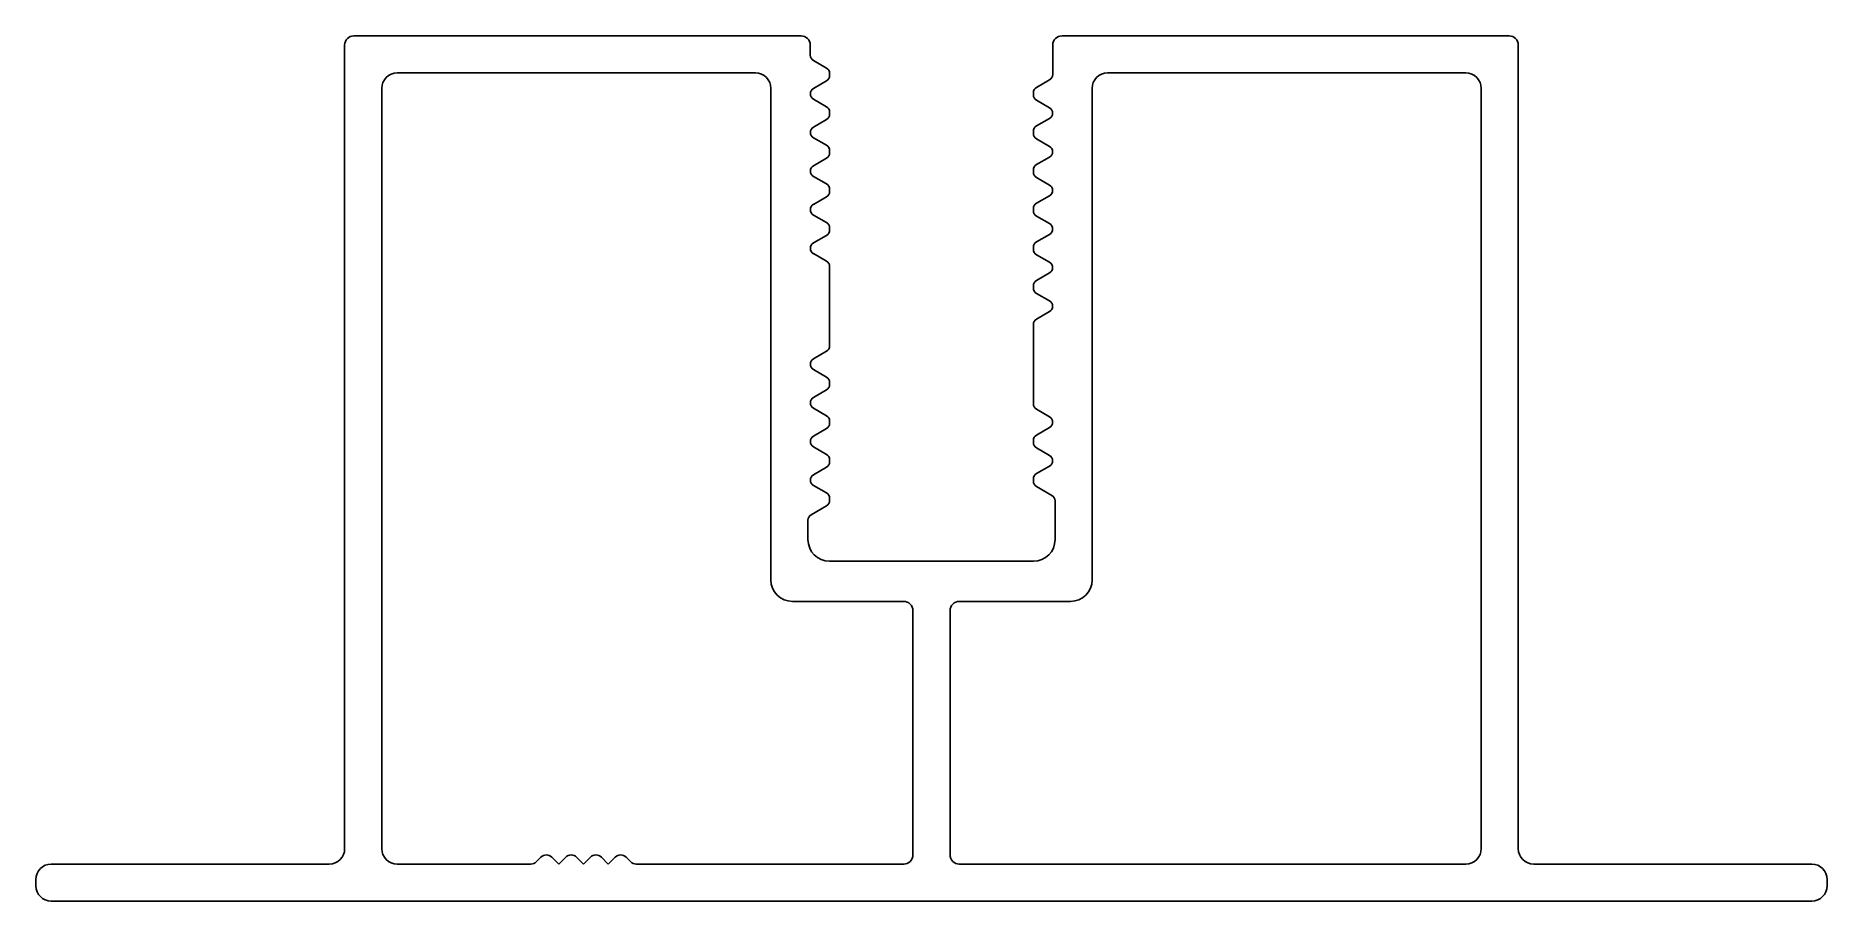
# Model space of a CAD drawing. Extents: x 2639.7 to 2697.7, y 1335 to 1363.
import ezdxf

# ---------------------------------------------------------------- set-up
doc = ezdxf.new("R2010")
doc.units = 0
doc.layers.get('0').update_dxf_attribs({"linetype": 'CONTINUOUS'})

msp = doc.modelspace()

# ---------------------------------------------------------------- linework, layer by layer
for p, q in [((2649.67, 1362.698), (2649.67, 1336.698)), ((2664.446, 1362.998), (2649.97, 1362.998)), ((2664.746, 1362.374), (2664.746, 1362.698)), ((2672.596, 1362.698), (2672.596, 1361.749)), ((2687.371, 1362.998), (2672.896, 1362.998)), ((2687.671, 1336.698), (2687.671, 1362.698)), ((2665.271, 1361.956), (2664.846, 1362.201)), ((2650.87, 1336.698), (2650.87, 1361.298)), ((2651.37, 1361.798), (2662.97, 1361.798)), ((2663.47, 1361.298), (2663.47, 1345.398)), ((2664.848, 1361.296), (2665.271, 1361.54)), ((2665.371, 1361.714), (2665.371, 1361.783)), ((2672.496, 1361.576), (2672.071, 1361.331)), ((2673.871, 1345.398), (2673.871, 1361.298)), ((2674.371, 1361.798), (2685.971, 1361.798)), ((2686.471, 1361.298), (2686.471, 1336.698)), ((2665.271, 1360.706), (2664.848, 1360.95)), ((2671.971, 1361.158), (2671.971, 1361.089)), ((2672.071, 1360.915), (2672.493, 1360.671)), ((2664.848, 1360.046), (2665.271, 1360.29)), ((2665.371, 1360.464), (2665.371, 1360.533)), ((2672.493, 1360.325), (2672.071, 1360.081)), ((2665.271, 1359.456), (2664.848, 1359.7)), ((2671.971, 1359.908), (2671.971, 1359.839)), ((2672.071, 1359.665), (2672.493, 1359.421)), ((2664.848, 1358.796), (2665.271, 1359.04)), ((2665.371, 1359.214), (2665.371, 1359.283)), ((2672.493, 1359.075), (2672.071, 1358.831)), ((2665.271, 1358.206), (2664.848, 1358.45)), ((2671.971, 1358.658), (2671.971, 1358.589)), ((2672.071, 1358.415), (2672.493, 1358.171)), ((2664.848, 1357.546), (2665.271, 1357.79)), ((2665.371, 1357.964), (2665.371, 1358.033)), ((2672.493, 1357.825), (2672.071, 1357.581)), ((2671.971, 1357.408), (2671.971, 1357.339)), ((2665.271, 1356.956), (2664.848, 1357.2)), ((2665.371, 1356.714), (2665.371, 1356.783)), ((2672.071, 1357.165), (2672.493, 1356.921)), ((2664.848, 1356.296), (2665.271, 1356.54)), ((2671.971, 1356.158), (2671.971, 1356.089)), ((2672.493, 1356.575), (2672.071, 1356.331)), ((2665.271, 1355.706), (2664.848, 1355.95)), ((2665.371, 1352.964), (2665.371, 1355.533)), ((2672.071, 1355.915), (2672.493, 1355.671)), ((2671.971, 1354.908), (2671.971, 1354.839)), ((2672.493, 1355.325), (2672.071, 1355.081)), ((2672.071, 1354.665), (2672.493, 1354.421)), ((2672.493, 1354.075), (2672.071, 1353.831)), ((2671.971, 1353.658), (2671.971, 1351.089)), ((2664.848, 1352.546), (2665.271, 1352.79)), ((2665.271, 1351.956), (2664.848, 1352.2)), ((2664.848, 1351.296), (2665.271, 1351.54)), ((2665.371, 1351.714), (2665.371, 1351.783)), ((2665.271, 1350.706), (2664.848, 1350.95)), ((2672.071, 1350.915), (2672.493, 1350.671)), ((2664.848, 1350.046), (2665.271, 1350.29)), ((2665.371, 1350.464), (2665.371, 1350.533)), ((2672.493, 1350.325), (2672.071, 1350.081)), ((2665.271, 1349.456), (2664.848, 1349.7)), ((2671.971, 1349.908), (2671.971, 1349.839)), ((2665.371, 1349.214), (2665.371, 1349.283)), ((2672.071, 1349.665), (2672.493, 1349.421)), ((2664.848, 1348.796), (2665.271, 1349.04)), ((2671.971, 1348.658), (2671.971, 1348.589)), ((2672.493, 1349.075), (2672.071, 1348.831)), ((2665.271, 1348.206), (2664.848, 1348.45)), ((2665.371, 1347.964), (2665.371, 1348.033)), ((2672.071, 1348.415), (2672.571, 1348.127)), ((2672.671, 1347.953), (2672.671, 1346.698)), ((2664.771, 1347.502), (2665.271, 1347.79)), ((2664.671, 1346.698), (2664.671, 1347.328)), ((2671.971, 1345.998), (2665.371, 1345.998)), ((2664.17, 1344.698), (2667.771, 1344.698)), ((2669.571, 1344.698), (2673.171, 1344.698)), ((2668.071, 1344.398), (2668.071, 1336.498)), ((2669.271, 1336.498), (2669.271, 1344.398)), ((2656.025, 1336.422), (2655.875, 1336.271)), ((2656.603, 1336.198), (2656.379, 1336.422)), ((2656.827, 1336.422), (2656.603, 1336.198)), ((2657.404, 1336.198), (2657.18, 1336.422)), ((2657.628, 1336.422), (2657.404, 1336.198)), ((2658.205, 1336.198), (2657.981, 1336.422)), ((2658.429, 1336.422), (2658.205, 1336.198)), ((2658.933, 1336.271), (2658.782, 1336.422)), ((2649.17, 1336.198), (2640.17, 1336.198)), ((2655.698, 1336.198), (2651.37, 1336.198)), ((2667.771, 1336.198), (2659.11, 1336.198)), ((2685.971, 1336.198), (2669.571, 1336.198)), ((2697.171, 1336.198), (2688.171, 1336.198)), ((2639.67, 1335.698), (2639.67, 1335.498)), ((2697.671, 1335.498), (2697.671, 1335.698)), ((2640.17, 1334.998), (2697.171, 1334.998))]:
    msp.add_line(p, q)
for centre, radius, start, end in [((2649.97, 1362.698), 0.3, 90, 180), ((2664.446, 1362.698), 0.3, 0, 90), ((2672.896, 1362.698), 0.3, 90, 180), ((2687.371, 1362.698), 0.3, 0, 90), ((2664.946, 1362.374), 0.2, 180, 240), ((2665.171, 1361.783), 0.2, 0, 60), ((2651.37, 1361.298), 0.5, 90, 180), ((2662.97, 1361.298), 0.5, 0, 90), ((2664.948, 1361.123), 0.2, 120, 240), ((2665.171, 1361.714), 0.2, 300, 360), ((2672.171, 1361.158), 0.2, 120, 180), ((2672.396, 1361.749), 0.2, 300, 360), ((2674.371, 1361.298), 0.5, 90, 180), ((2685.971, 1361.298), 0.5, 0, 90), ((2665.171, 1360.533), 0.2, 0, 60), ((2672.171, 1361.089), 0.2, 180, 240), ((2665.171, 1360.464), 0.2, 300, 360), ((2672.393, 1360.498), 0.2, 300, 60), ((2664.948, 1359.873), 0.2, 120, 240), ((2672.171, 1359.908), 0.2, 120, 180), ((2672.171, 1359.839), 0.2, 180, 240), ((2665.171, 1359.283), 0.2, 0, 60), ((2665.171, 1359.214), 0.2, 300, 360), ((2672.393, 1359.248), 0.2, 300, 60), ((2664.948, 1358.623), 0.2, 120, 240), ((2672.171, 1358.658), 0.2, 120, 180), ((2672.171, 1358.589), 0.2, 180, 240), ((2665.171, 1358.033), 0.2, 0, 60), ((2665.171, 1357.964), 0.2, 300, 0), ((2672.393, 1357.998), 0.2, 300, 60), ((2664.948, 1357.373), 0.2, 120, 240), ((2672.171, 1357.408), 0.2, 120, 180), ((2672.171, 1357.339), 0.2, 180, 240), ((2665.171, 1356.783), 0.2, 0, 60), ((2665.171, 1356.714), 0.2, 300, 360), ((2672.393, 1356.748), 0.2, 300, 60), ((2664.948, 1356.123), 0.2, 120, 240), ((2672.171, 1356.158), 0.2, 120, 180), ((2672.171, 1356.089), 0.2, 180, 240), ((2665.171, 1355.533), 0.2, 0, 60), ((2672.393, 1355.498), 0.2, 300, 60), ((2672.171, 1354.908), 0.2, 120, 180), ((2672.171, 1354.839), 0.2, 180, 240), ((2672.393, 1354.248), 0.2, 300, 60), ((2672.171, 1353.658), 0.2, 120, 180), ((2665.171, 1352.964), 0.2, 300, 360), ((2664.948, 1352.373), 0.2, 120, 240), ((2665.171, 1351.783), 0.2, 0, 60), ((2665.171, 1351.714), 0.2, 300, 360), ((2664.948, 1351.123), 0.2, 120, 240), ((2672.171, 1351.089), 0.2, 180, 240), ((2665.171, 1350.533), 0.2, 0, 60), ((2665.171, 1350.464), 0.2, 300, 360), ((2672.393, 1350.498), 0.2, 300, 60), ((2664.948, 1349.873), 0.2, 120, 240), ((2672.171, 1349.908), 0.2, 120, 180), ((2672.171, 1349.839), 0.2, 180, 240), ((2665.171, 1349.283), 0.2, 0, 60), ((2665.171, 1349.214), 0.2, 300, 360), ((2672.393, 1349.248), 0.2, 300, 60), ((2664.948, 1348.623), 0.2, 120, 240), ((2672.171, 1348.658), 0.2, 120, 180), ((2672.171, 1348.589), 0.2, 180, 240), ((2665.171, 1348.033), 0.2, 0, 60), ((2665.171, 1347.964), 0.2, 300, 360), ((2672.471, 1347.953), 0.2, 0, 60), ((2664.871, 1347.328), 0.2, 120, 180), ((2665.371, 1346.698), 0.7, 180, 270), ((2671.971, 1346.698), 0.7, 270, 0), ((2664.17, 1345.398), 0.7, 180, 270), ((2673.171, 1345.398), 0.7, 270, 0), ((2667.771, 1344.398), 0.3, 0, 90), ((2669.571, 1344.398), 0.3, 90, 180), ((2649.17, 1336.698), 0.5, 270, 360), ((2651.37, 1336.698), 0.5, 180, 270), ((2656.202, 1336.245), 0.25, 45, 135), ((2657.003, 1336.245), 0.25, 45, 135), ((2657.804, 1336.245), 0.25, 45, 135), ((2658.605, 1336.245), 0.25, 45, 135), ((2667.771, 1336.498), 0.3, 270, 0), ((2669.571, 1336.498), 0.3, 180, 270), ((2685.971, 1336.698), 0.5, 270, 360), ((2688.171, 1336.698), 0.5, 180, 270), ((2640.17, 1335.698), 0.5, 90, 180), ((2655.698, 1336.448), 0.25, 270, 315), ((2659.11, 1336.448), 0.25, 225, 270), ((2697.171, 1335.698), 0.5, 0, 90), ((2640.17, 1335.498), 0.5, 180, 270), ((2697.171, 1335.498), 0.5, 270, 360)]:
    msp.add_arc(centre, radius, start, end)

doc.saveas('drawing.dxf')
